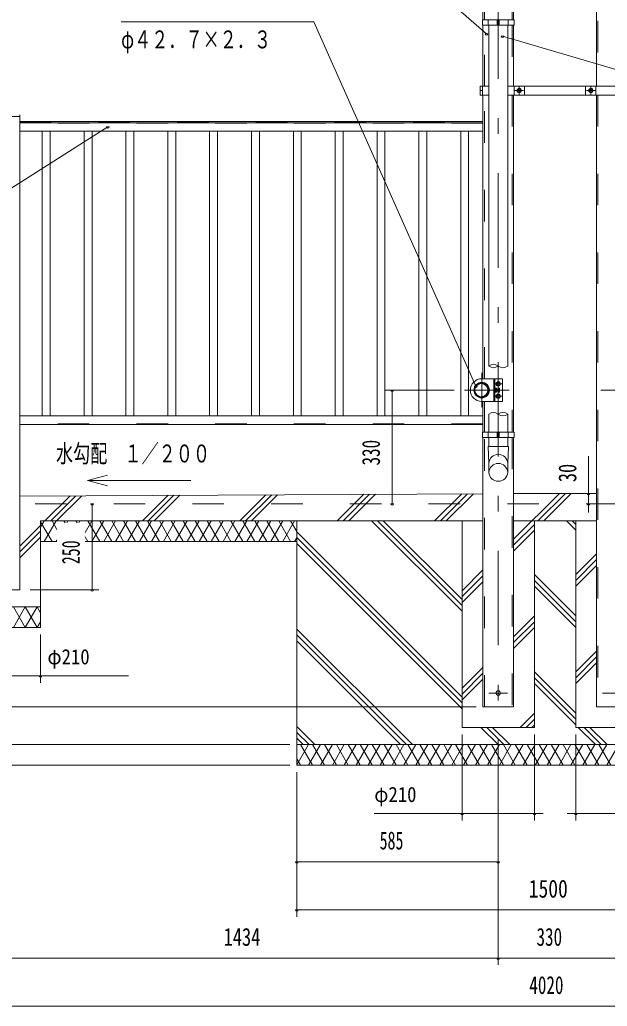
# Model space of a CAD drawing. Units: millimetres, scale not verified. Extents: x -34085 to 34091, y -14700 to 14700.
# Drawn here: x 18476 to 24447, y -3577 to 6454 of the extents above; entities that cross this region are included whole.
import ezdxf
from ezdxf.enums import TextEntityAlignment as Align

# ---------------------------------------------------------------- set-up
doc = ezdxf.new("R2010")
doc.units = ezdxf.units.MM
doc.header["$LTSCALE"] = 80
doc.linetypes.add('USER2', pattern=[10, 4, -6])
doc.linetypes.add('USER3', pattern=[24, 12, -5, 2, -5])
for name, color, linetype, lineweight in [('0-6_2-02BOLD', 7, 'Continuous', 18), ('0-7_2-12HIDDEN', 3, 'USER2', 18), ('0-8_2-22CENTER', 3, 'USER3', 18), ('0-9_2-42THIN', 4, 'Continuous', 18), ('0-A_2-52DIM', 3, 'Continuous', 18), ('0-B_2-62HATCH', 2, 'Continuous', 18)]:
    doc.layers.add(name, color=color, linetype=linetype, lineweight=lineweight)
doc.styles.add('ＭＳ ゴシック', font='')
doc.styles.get('ＭＳ ゴシック').set_extended_font_data('MS Gothic')

msp = doc.modelspace()

# ---------------------------------------------------------------- linework, layer by layer
at = {"layer": '0-6_2-02BOLD'}
for p, q in [((23182.91, 6453.9), (23182.91, 7241.41)), ((24337.93, 7241.41), (24337.93, 5778.4)), ((23494.77, 6543.06), (23494.77, 6453.9)), ((23236.98, 6453.9), (23236.98, 6397.9)), ((23328.17, 6453.9), (23328.17, 6397.9)), ((23328.17, 6425.9), (23349.52, 6425.9)), ((23349.52, 6397.9), (23349.52, 6453.9)), ((23440.67, 6397.9), (23440.67, 6453.9)), ((23182.91, 6397.9), (23182.91, 5778.4)), ((23242.59, 6397.9), (23242.59, 2932.9)), ((23435.11, 2932.9), (23435.11, 6397.9)), ((23494.77, 5778.4), (23494.77, 6397.9)), ((23177.32, 5732.91), (23155.98, 5732.91)), ((23177.32, 5778.4), (23177.32, 5687.41)), ((23500.37, 5687.41), (23500.37, 5778.4)), ((23605.37, 5687.41), (23605.37, 5778.4)), ((24227.32, 5778.4), (24227.32, 5687.41)), ((24332.31, 5778.4), (24332.31, 5687.41)), ((23155.98, 5687.41), (23242.58, 5687.41)), ((23182.91, 5687.41), (23182.91, 2803.4)), ((23494.76, 2260.9), (23494.76, 5687.41)), ((24337.92, 5687.41), (24337.92, -532.1)), ((18163.92, 5470.4), (18475.77, 5470.4)), ((18475.77, 5417.9), (23182.91, 5417.9)), ((23182.91, 5406.7), (18475.77, 5406.7)), ((18475.77, 5319.2), (23182.91, 5319.2)), ((23303.84, 2803.4), (23303.84, 2572.4)), ((23245.04, 2677.4), (23248.89, 2677.4)), ((23303.84, 2698.01), (23319.57, 2698.01)), ((23319.57, 2677.8), (23303.84, 2677.8)), ((23303.84, 2667.7), (23319.57, 2667.7)), ((23321.34, 2698.4), (23338.85, 2698.4)), ((23338.85, 2677.4), (23321.34, 2677.4)), ((23338.85, 2698.01), (23351.07, 2698.01)), ((23351.07, 2677.8), (23338.85, 2677.8)), ((23182.91, 2572.4), (23182.91, 2260.9)), ((23182.91, 2426.8), (18475.77, 2426.8)), ((23242.58, 2260.9), (23242.58, 2442.9)), ((23435.11, 2260.9), (23435.11, 2442.9)), ((18475.77, 2339.3), (23182.91, 2339.3)), ((23182.91, 2337.9), (18475.77, 2337.9)), ((23236.97, 2204.9), (23236.97, 2260.9)), ((23328.16, 2260.9), (23328.16, 2204.9)), ((23328.16, 2232.9), (23349.52, 2232.9)), ((23349.52, 2204.9), (23349.52, 2260.9)), ((23440.66, 2204.9), (23440.66, 2260.9)), ((23182.91, 2204.9), (23182.91, -532.1)), ((23242.56, 2115.78), (23242.56, 2204.9)), ((23435.06, 2204.9), (23435.06, 2115.78)), ((23494.76, -532.1), (23494.76, 2204.9)), ((23182.92, 1634.25), (18475.77, 1610.84)), ((18687.25, 1357.9), (23182.91, 1357.9)), ((21291.35, -1127.1), (21291.35, 1357.9)), ((23494.77, 1357.9), (24337.93, 1357.9)), ((18853.65, 1147.9), (18687.25, 1147.9)), ((21291.35, 1147.9), (19140.67, 1147.9)), ((17952.24, 482.9), (18687.25, 482.9)), ((23182.92, -532.1), (23494.77, -532.1)), ((21291.35, -917.1), (26541.35, -917.1))]:
    msp.add_line(p, q, dxfattribs=at)
for points in [[(23500.37, 6397.9), (23177.32, 6397.9), (23177.32, 6453.9), (23500.37, 6453.9)], [(23534.94, 5722.81), (23552.43, 5712.69), (23569.94, 5722.81), (23569.94, 5743.01), (23552.43, 5753.12), (23534.94, 5743.01)], [(24262.75, 5722.81), (24280.24, 5712.69), (24297.76, 5722.81), (24297.76, 5743.01), (24280.24, 5753.12), (24262.75, 5743.01)], [(23321.34, 2740.8), (23321.34, 2761.01), (23338.85, 2771.11), (23356.35, 2761.01), (23356.35, 2740.8), (23338.85, 2730.69)], [(23321.34, 2614.8), (23338.85, 2604.69), (23356.35, 2614.8), (23356.35, 2635), (23338.85, 2645.11), (23321.34, 2635)], [(23352.84, 2705.05), (23352.84, 2670.75), (23351.07, 2667.7), (23338.85, 2667.7), (23338.85, 2708.11), (23351.07, 2708.11)], [(23177.32, 2260.9), (23177.32, 2204.9), (23500.37, 2204.9), (23500.37, 2260.9)]]:
    msp.add_lwpolyline(points, close=True, dxfattribs=at)
for points in [[(23155.98, 5687.41), (23155.98, 5778.4), (23242.58, 5778.4)], [(23435.11, 5778.4), (24676.7, 5778.4), (24676.7, 5687.41), (23435.11, 5687.41)], [(18475.77, 5487.9), (18475.77, 657.9), (18163.82, 657.9)], [(23170.84, 2803.4), (23380.83, 2803.4), (23380.83, 2572.4), (23170.84, 2572.4)], [(23248.89, 2698.4), (23245.04, 2698.4), (23245.04, 2677.41), (23241.54, 2680.9), (23241.54, 2694.9), (23245.04, 2698.4)], [(23319.57, 2667.7), (23321.34, 2670.75), (23321.34, 2705.05), (23319.57, 2708.11), (23303.84, 2708.11)], [(23435.08, 1851.51), (23435.08, 1941.96), (23442.07, 2115.79), (23235.57, 2115.79), (23242.58, 1941.96), (23242.58, 1851.51)], [(24337.92, 1635.81), (23916.35, 1637.9), (23494.77, 1635.81)], [(24337.93, -532.1), (24649.78, -532.1), (24649.78, 1532.9)], [(17952.24, 1357.9), (17952.24, 272.9), (18687.25, 272.9), (18687.25, 1357.9)], [(26541.35, 1357.9), (26541.35, -1127.1), (21291.35, -1127.1)], [(22971.35, 1357.9), (22971.35, -742.1), (23706.34, -742.1), (23706.34, 1357.9)], [(24126.35, 1357.9), (24126.35, -742.1), (24861.34, -742.1), (24861.34, 1357.9)]]:
    msp.add_lwpolyline(points, dxfattribs=at)
for centre, radius in [((23552.43, 5732.91), 21.88), ((23552.43, 5732.91), 17.15), ((24280.24, 5732.91), 21.88), ((24280.24, 5732.91), 17.15), ((23170.84, 2687.9), 78.75), ((23166.82, 2687.9), 74.72), ((23166.82, 2687.9), 66.67), ((23338.85, 2750.9), 21.88), ((23338.85, 2750.9), 17.15), ((23338.85, 2624.9), 21.88), ((23338.85, 2624.9), 17.15), ((23338.85, -392.1), 22.75)]:
    msp.add_circle(centre, radius, dxfattribs=at)
for centre, radius, start, end in [((23170.84, 2687.9), 115.5, 90, 270), ((23313.23, 2703.06), 8.11, 321.46857, 360), ((23313.23, 2672.75), 8.11, 0, 38.54623), ((23291.56, 2687.9), 29.79, 340.17088, 19.83133), ((23344.73, 2703.06), 8.11, 321.45377, 0), ((23323.05, 2687.91), 29.79, 340.16867, 19.82912), ((23344.73, 2672.75), 8.11, 0, 38.53143), ((23338.85, 1938.53), 96.43, 3.55867, 176.44133), ((23338.85, 1845.52), 96.43, 3.55867, 176.44133), ((23338.85, 1857.5), 96.44, 183.56303, 356.43697)]:
    msp.add_arc(centre, radius, start, end, dxfattribs=at)
at = {"layer": '0-7_2-12HIDDEN'}
for p, q in [((23197.61, 6453.9), (23197.61, 7241.41)), ((24352.62, 7241.41), (24352.62, 5778.4)), ((23480.06, 6537.72), (23480.06, 6453.9)), ((23197.61, 5778.4), (23197.61, 6397.9)), ((23480.06, 6397.9), (23480.06, 5778.4)), ((23197.61, 2803.4), (23197.61, 5687.41)), ((23480.06, 5687.41), (23480.06, 2260.9)), ((24352.62, 5687.41), (24352.62, -532.1)), ((18475.77, 5412.3), (23182.91, 5412.3)), ((23182.91, 5402.5), (18475.77, 5402.5)), ((23292.64, 2572.4), (23292.64, 2803.4)), ((23197.61, 2260.9), (23197.61, 2572.4)), ((23182.91, 2343.5), (18475.77, 2343.5)), ((23197.62, -532.1), (23197.62, 2204.9)), ((23480.06, 2204.9), (23480.06, -532.1)), ((30951.34, 1532.9), (16881.34, 1532.9))]:
    msp.add_line(p, q, dxfattribs=at)
at = {"layer": '0-8_2-22CENTER'}
for p, q in [((23338.85, -1827.1), (23338.85, 7241.41)), ((23508.68, 5732.91), (23596.19, 5732.91)), ((23552.43, 5776.65), (23552.43, 5689.16)), ((24324, 5732.91), (24236.49, 5732.91)), ((24280.24, 5776.65), (24280.24, 5689.16)), ((23170.84, 2512.9), (23170.84, 2862.9)), ((23295.08, 2750.9), (23382.59, 2750.9)), ((23450.84, 2687.9), (22995.84, 2687.9)), ((23384.88, 2624.9), (23295.08, 2624.9)), ((24836.83, 2687.9), (24381.84, 2687.9)), ((23434.05, -392.1), (23243.64, -392.1)), ((24589.05, -392.1), (24398.64, -392.1))]:
    msp.add_line(p, q, dxfattribs=at)
at = {"layer": '0-9_2-42THIN'}
for p, q in [((18704.84, 5319.2), (18704.84, 2426.8)), ((18785.33, 2426.8), (18785.33, 5319.2)), ((19130.09, 5319.2), (19130.09, 2426.8)), ((19210.59, 2426.8), (19210.59, 5319.2)), ((19555.34, 5319.2), (19555.34, 2426.8)), ((19635.84, 2426.8), (19635.84, 5319.2)), ((19980.59, 5319.2), (19980.59, 2426.8)), ((20061.09, 2426.8), (20061.09, 5319.2)), ((20405.84, 5319.2), (20405.84, 2426.8)), ((20486.34, 2426.8), (20486.34, 5319.2)), ((20831.09, 5319.2), (20831.09, 2426.8)), ((20911.59, 2426.8), (20911.59, 5319.2)), ((21256.34, 5319.2), (21256.34, 2426.8)), ((21336.84, 2426.8), (21336.84, 5319.2)), ((21681.59, 5319.2), (21681.59, 2426.8)), ((21762.09, 2426.8), (21762.09, 5319.2)), ((22106.84, 5319.2), (22106.84, 2426.8)), ((22187.34, 2426.8), (22187.34, 5319.2)), ((22532.09, 5319.2), (22532.09, 2426.8)), ((22612.59, 2426.8), (22612.59, 5319.2)), ((22957.34, 5319.2), (22957.34, 2426.8)), ((23037.84, 2426.8), (23037.84, 5319.2)), ((23242.24, 2695.6), (23249.21, 2695.6)), ((23249.21, 2680.2), (23242.24, 2680.2)), ((23338.85, 2695.6), (23321.34, 2695.6)), ((23321.34, 2680.2), (23338.85, 2680.2))]:
    msp.add_line(p, q, dxfattribs=at)
for centre, start, end in [((23290.71, 2875.49), 50.03191, 129.96809), ((23290.71, 2990.32), 230.03191, 309.96809), ((23386.97, 2990.32), 230.03349, 309.96651), ((23290.71, 2385.48), 50.03349, 129.96651), ((23386.97, 2385.49), 50.03191, 129.96809), ((23386.97, 2500.32), 230.03191, 309.96809)]:
    msp.add_arc(centre, 74.92, start, end, dxfattribs=at)
at = {"layer": '0-A_2-52DIM'}
for p, q in [((19506.34, 6432.9), (21466.35, 6432.9)), ((21466.34, 6432.9), (23110.5, 2728.79)), ((23232.9, 6309.67), (23204.9, 6309.67)), ((23396.21, 6288.17), (23368.21, 6288.17)), ((19384.22, 5365.57), (19356.22, 5365.57)), ((23124.5, 2728.79), (23096.5, 2728.79)), ((22890.84, 2687.9), (22190.84, 2687.9)), ((22274.84, 2687.9), (22246.84, 2687.9)), ((22260.84, 2687.9), (22260.84, 1532.9)), ((24257.29, 1445.03), (24257.29, 2015.91)), ((19163.6, 1767.69), (19366.44, 1713.33)), ((24313.02, 1637.9), (24006.07, 1637.9)), ((24271.29, 1637.9), (24243.29, 1637.9)), ((19224.67, 1532.9), (19196.67, 1532.9)), ((19210.67, 1532.9), (19210.67, 657.9)), ((22274.84, 1532.9), (22246.84, 1532.9)), ((24271.29, 1532.9), (24243.29, 1532.9)), ((19280.67, 657.9), (18580.67, 657.9)), ((19224.67, 657.9), (19196.67, 657.9)), ((18687.25, 202.9), (18687.25, -287.1)), ((17796.77, -217.1), (19579.75, -217.1)), ((18701.25, -217.1), (18673.25, -217.1)), ((14816.35, -532.1), (23112.91, -532.1)), ((22971.35, -812.1), (22971.35, -1687.1)), ((23706.35, -1687.1), (23706.35, -812.1)), ((24126.35, -812.1), (24126.35, -1687.1)), ((14326.34, -917.1), (21221.34, -917.1)), ((21221.34, -1127.1), (14326.34, -1127.1)), ((21291.35, -2667.1), (21291.35, -1197.1)), ((23338.85, -1372.1), (23338.85, -3157.09)), ((22078.84, -1617.1), (23793.84, -1617.1)), ((22985.35, -1617.1), (22957.35, -1617.1)), ((23720.35, -1617.1), (23692.35, -1617.1)), ((24038.85, -1617.1), (25753.85, -1617.1)), ((24140.35, -1617.1), (24112.35, -1617.1)), ((21305.35, -2107.1), (21277.35, -2107.1)), ((21291.35, -2107.1), (23338.85, -2107.1)), ((23352.84, -2107.1), (23324.84, -2107.1)), ((21305.35, -2597.1), (21277.35, -2597.1)), ((26541.35, -2597.1), (21291.35, -2597.1)), ((30951.35, -3087.09), (16881.35, -3087.09)), ((23352.84, -3087.09), (23324.84, -3087.09)), ((16881.35, -3577.09), (30951.35, -3577.09))]:
    msp.add_line(p, q, dxfattribs=at)
for points in [[(23218.91, 6309.67), (21956.34, 7412.9), (19996.35, 7412.9)], [(28186.34, 5697.9), (25386.34, 5697.9), (23382.21, 6288.17)], [(16054.59, 4372.25), (17804.59, 4372.25), (19370.22, 5365.57)], [(19366.44, 1822.04), (19163.6, 1767.69), (20213.6, 1767.69)]]:
    msp.add_lwpolyline(points, dxfattribs=at)
for centre in [(23218.9, 6309.67), (23382.21, 6288.17), (19370.22, 5365.57), (23110.5, 2728.79), (22260.84, 2687.9), (24257.29, 1637.9), (19210.67, 1532.9), (22260.84, 1532.9), (24257.29, 1532.9), (19210.67, 657.9), (18687.25, -217.1), (22971.35, -1617.1), (23706.35, -1617.1), (24126.35, -1617.1), (21291.35, -2107.1), (23338.84, -2107.1), (21291.35, -2597.1), (23338.84, -3087.09)]:
    msp.add_arc(centre, 14, 180, 0, dxfattribs=at)
at = {"layer": '0-B_2-62HATCH'}
for p, q in [((18987.69, 1613.38), (18732.2, 1357.9)), ((18791.6, 1357.9), (19047.37, 1613.68)), ((18851, 1357.9), (19107.08, 1613.98)), ((19722.16, 1357.9), (19982.59, 1618.33)), ((20042.28, 1618.63), (19781.55, 1357.9)), ((19840.94, 1357.9), (20101.97, 1618.93)), ((20712.1, 1357.9), (20977.49, 1623.28)), ((20771.5, 1357.9), (21037.18, 1623.58)), ((21096.87, 1623.88), (20830.9, 1357.9)), ((21702.05, 1357.9), (21972.38, 1628.23)), ((22032.07, 1628.53), (21761.45, 1357.9)), ((21820.84, 1357.9), (22091.77, 1628.83)), ((22692, 1357.9), (22967.28, 1633.18)), ((23026.97, 1633.48), (22751.4, 1357.9)), ((22810.8, 1357.9), (23086.67, 1633.77)), ((23961.72, 1637.68), (23494.76, 1170.71)), ((23741.34, 1357.9), (24020.83, 1637.38)), ((24079.93, 1637.09), (23800.74, 1357.9)), ((18687.25, 1312.94), (18475.77, 1101.47)), ((18723.07, 1357.9), (18687.25, 1295.86)), ((18687.25, 1349.95), (18803.9, 1147.9)), ((18723.07, 1147.9), (18844.32, 1357.9)), ((18853.65, 1271.74), (18803.9, 1357.9)), ((18936.46, 1338.29), (18925.15, 1357.9)), ((18965.56, 1357.9), (18954.24, 1338.29)), ((19057.72, 1338.29), (19046.39, 1357.9)), ((19086.81, 1357.9), (19075.49, 1338.29)), ((19140.67, 1241.2), (19208.05, 1357.9)), ((19167.63, 1357.9), (19288.88, 1147.9)), ((19329.29, 1357.9), (19208.05, 1147.9)), ((19410.12, 1147.9), (19288.88, 1357.9)), ((19329.29, 1147.9), (19450.53, 1357.9)), ((19410.12, 1357.9), (19531.36, 1147.9)), ((19571.78, 1357.9), (19450.53, 1147.9)), ((19531.36, 1357.9), (19652.62, 1147.9)), ((19571.78, 1147.9), (19693.02, 1357.9)), ((19773.85, 1147.9), (19652.62, 1357.9)), ((19693.02, 1147.9), (19814.27, 1357.9)), ((19773.85, 1357.9), (19895.09, 1147.9)), ((19935.5, 1357.9), (19814.27, 1147.9)), ((20016.34, 1147.9), (19895.09, 1357.9)), ((19935.5, 1147.9), (20056.75, 1357.9)), ((20016.34, 1357.9), (20137.58, 1147.9)), ((20178, 1357.9), (20056.75, 1147.9)), ((20258.83, 1147.9), (20137.58, 1357.9)), ((20178, 1147.9), (20299.24, 1357.9)), ((20258.83, 1357.9), (20380.07, 1147.9)), ((20420.48, 1357.9), (20299.24, 1147.9)), ((20501.31, 1147.9), (20380.07, 1357.9)), ((20420.48, 1147.9), (20541.73, 1357.9)), ((20501.31, 1357.9), (20622.55, 1147.9)), ((20662.97, 1357.9), (20541.73, 1147.9)), ((20743.8, 1147.9), (20622.55, 1357.9)), ((20662.97, 1147.9), (20784.21, 1357.9)), ((20865.04, 1147.9), (20743.8, 1357.9)), ((20905.47, 1357.9), (20784.21, 1147.9)), ((20865.05, 1357.9), (20986.3, 1147.9)), ((21026.69, 1357.9), (20905.47, 1147.9)), ((21107.52, 1147.9), (20986.3, 1357.9)), ((21026.69, 1147.9), (21147.94, 1357.9)), ((21107.53, 1357.9), (21228.77, 1147.9)), ((21269.19, 1357.9), (21147.94, 1147.9)), ((21291.35, 1249.53), (21228.77, 1357.9)), ((22971.35, 438.61), (22052.05, 1357.9)), ((22111.45, 1357.9), (22971.35, 498)), ((22971.35, 557.4), (22170.85, 1357.9)), ((23494.77, 1111.32), (23706.34, 1322.9)), ((24126.35, 1263.5), (24031.95, 1357.9)), ((24091.35, 1357.9), (24126.35, 1322.9)), ((18475.77, 1042.06), (18687.25, 1253.55)), ((22971.35, -432.55), (21291.35, 1247.45)), ((23706.34, 1263.5), (23494.77, 1051.92)), ((18687.25, 1194.15), (18475.77, 982.68)), ((18844.32, 1147.9), (18853.65, 1164.06)), ((19167.63, 1147.9), (19140.67, 1194.6)), ((21269.19, 1147.9), (21291.35, 1186.28)), ((21291.35, 1188.05), (22971.35, -491.95)), ((21291.35, 1128.66), (22971.35, -551.34)), ((24126.35, 812.35), (24337.93, 1023.93)), ((24337.93, 964.53), (24126.35, 752.95)), ((24126.35, 693.55), (24337.93, 905.13)), ((23182.92, 858.86), (22971.35, 647.29)), ((23706.34, 812.35), (24126.35, 392.35)), ((22971.35, 587.9), (23182.92, 799.47)), ((23182.92, 740.07), (22971.35, 528.5)), ((24126.35, 332.95), (23706.34, 752.95)), ((23706.34, 693.56), (24126.35, 273.55)), ((18411.28, 482.9), (18532.54, 272.9)), ((18532.54, 482.9), (18411.29, 272.9)), ((18532.54, 272.9), (18653.78, 482.9)), ((18653.78, 272.9), (18532.54, 482.9)), ((18653.78, 482.9), (18687.25, 424.9)), ((18687.25, 330.89), (18653.78, 272.9)), ((23494.77, 180.77), (23706.34, 392.35)), ((23706.34, 332.95), (23494.77, 121.37)), ((22465.95, -917.1), (21291.35, 257.5)), ((23494.77, 61.97), (23706.34, 273.55)), ((22406.55, -917.1), (21291.35, 198.1)), ((21291.35, 138.71), (22347.16, -917.1)), ((24337.93, 33.98), (24126.35, -177.6)), ((24126.35, -237), (24337.93, -25.42)), ((24337.93, -84.82), (24126.35, -296.39)), ((22971.35, -342.65), (23182.92, -131.08)), ((23182.92, -190.48), (22971.35, -402.05)), ((24126.35, -597.6), (23706.34, -177.6)), ((22971.35, -461.45), (23182.92, -249.88)), ((23706.34, -237), (24126.35, -657)), ((24126.35, -716.4), (23706.34, -296.39)), ((23706.34, -597.6), (23561.85, -742.1)), ((23621.25, -742.1), (23706.34, -657)), ((21291.35, -732.45), (21475.99, -917.1)), ((21291.35, -791.85), (21416.61, -917.1)), ((23337.1, -917.1), (23162.1, -742.1)), ((23221.5, -742.1), (23396.5, -917.1)), ((23455.89, -917.1), (23280.9, -742.1)), ((23706.34, -716.4), (23680.65, -742.1)), ((24327.05, -917.1), (24152.05, -742.1)), ((24211.44, -742.1), (24386.44, -917.1)), ((24445.84, -917.1), (24270.84, -742.1)), ((21357.2, -917.1), (21291.35, -851.24)), ((21410.64, -917.1), (21291.35, -1123.72)), ((21451.05, -1127.1), (21329.82, -917.1)), ((21531.88, -917.1), (21410.64, -1127.1)), ((21451.05, -917.1), (21572.31, -1127.1)), ((21531.88, -1127.1), (21653.13, -917.1)), ((21693.54, -1127.1), (21572.31, -917.1)), ((21774.37, -917.1), (21653.13, -1127.1)), ((21693.54, -917.1), (21814.79, -1127.1)), ((21774.37, -1127.1), (21895.62, -917.1)), ((21936.04, -1127.1), (21814.79, -917.1)), ((22016.86, -917.1), (21895.62, -1127.1)), ((21936.04, -917.1), (22057.27, -1127.1)), ((22016.86, -1127.1), (22138.11, -917.1)), ((22178.53, -1127.1), (22057.27, -917.1)), ((22259.34, -917.1), (22138.11, -1127.1)), ((22178.51, -917.1), (22299.76, -1127.1)), ((22259.34, -1127.1), (22380.59, -917.1)), ((22421, -1127.1), (22299.76, -917.1)), ((22501.84, -917.1), (22380.59, -1127.1)), ((22421, -917.1), (22542.25, -1127.1)), ((22501.84, -1127.1), (22623.08, -917.1)), ((22663.5, -1127.1), (22542.25, -917.1)), ((22744.32, -917.1), (22623.08, -1127.1)), ((22663.5, -917.1), (22784.73, -1127.1)), ((22744.32, -1127.1), (22865.56, -917.1)), ((22905.98, -1127.1), (22784.73, -917.1)), ((22986.81, -917.1), (22865.56, -1127.1)), ((22905.98, -917.1), (23027.22, -1127.1)), ((22986.8, -1127.1), (23108.05, -917.1)), ((23148.47, -1127.1), (23027.22, -917.1)), ((23229.3, -917.1), (23108.05, -1127.1)), ((23148.47, -917.1), (23269.71, -1127.1)), ((23229.3, -1127.1), (23350.54, -917.1)), ((23390.95, -1127.1), (23269.71, -917.1)), ((23471.78, -917.1), (23350.54, -1127.1)), ((23390.95, -917.1), (23512.19, -1127.1)), ((23471.78, -1127.1), (23593.02, -917.1)), ((23633.44, -1127.1), (23512.19, -917.1)), ((23714.27, -917.1), (23593.02, -1127.1)), ((23633.44, -917.1), (23754.69, -1127.1)), ((23714.27, -1127.1), (23835.51, -917.1)), ((23875.93, -1127.1), (23754.68, -917.1)), ((23956.76, -917.1), (23835.51, -1127.1)), ((23875.93, -917.1), (23997.18, -1127.1)), ((23956.76, -1127.1), (24078, -917.1)), ((24118.41, -1127.1), (23997.18, -917.1)), ((24199.24, -917.1), (24078, -1127.1)), ((24118.41, -917.1), (24239.66, -1127.1)), ((24199.24, -1127.1), (24320.49, -917.1)), ((24239.66, -917.1), (24360.9, -1127.1)), ((24320.49, -1127.1), (24441.73, -917.1)), ((24360.9, -917.1), (24482.14, -1127.1)), ((24441.73, -1127.1), (24562.98, -917.1)), ((21329.82, -1127.1), (21291.35, -1060.47))]:
    msp.add_line(p, q, dxfattribs=at)

# ---------------------------------------------------------------- texts
at = {"layer": '0-A_2-52DIM', "color": 7, "style": 'ＭＳ ゴシック'}
for s, height, width, p in [('φ４２．７×２．３', 182.3, 0.7, (19506.34, 6107.77)), ('水勾配\u3000１／２００', 182.3, 0.7, (18843.74, 1897.56)), ('φ210', 155, 0.9, (18757.25, -147.1)), ('φ210', 155, 0.9, (22078.84, -1547.1)), ('585', 182.3, 0.65, (22133.24, -2037.1)), ('1500', 182.3, 0.8, (23648.97, -2527.1)), ('1434', 182.3, 0.75, (20548.62, -3017.09)), ('330', 182.3, 0.7, (23727.6, -3017.09)), ('4020', 182.3, 0.7, (23654.69, -3507.09))]:
    msp.add_text(s, height=height, dxfattribs=dict(at, width=width)).set_placement(p, align=Align.BOTTOM_LEFT)
for s, width, p in [('330', 0.7, (22190.84, 1921.65)), ('30', 0.75, (24187.29, 1752.26)), ('250', 0.65, (19140.67, 917.84))]:
    msp.add_text(s, height=182.3, rotation=90, dxfattribs=dict(at, width=width)).set_placement(p, align=Align.BOTTOM_LEFT)

doc.saveas('drawing.dxf')
